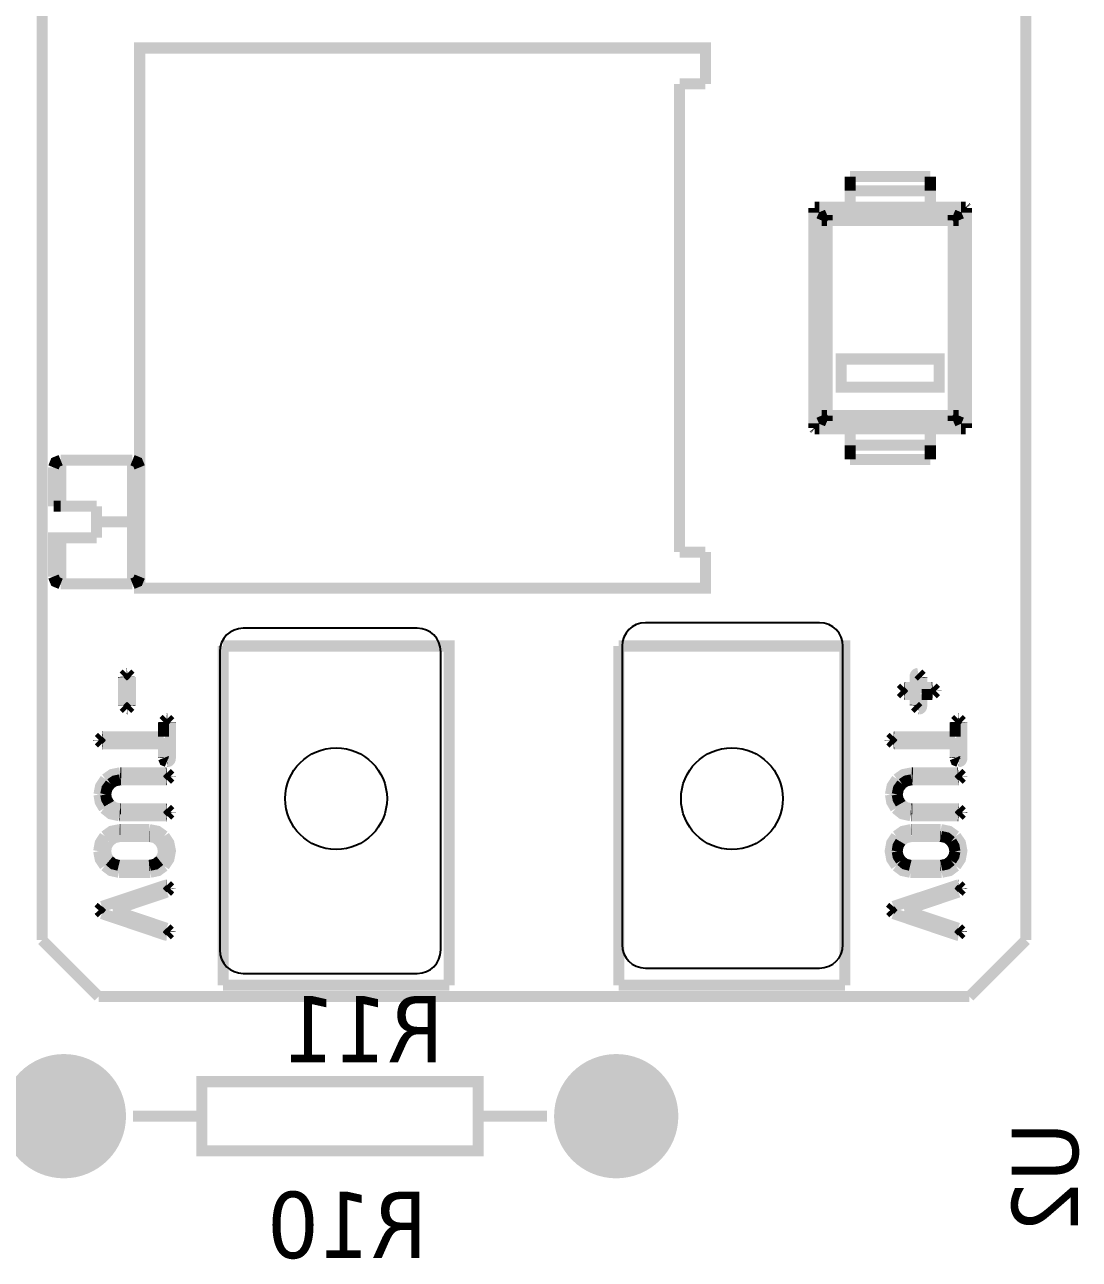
# Model space of a CAD drawing. Header units: millimetres. Extents: x 123.5 to 144.3, y 105.4 to 121.6.
# Drawn here: x 129.189 to 130.449, y 112.667 to 114.142 of the extents above; entities that cross this region are included whole.
import ezdxf

# ---------------------------------------------------------------- set-up
doc = ezdxf.new("R2010")
doc.units = ezdxf.units.MM
doc.layers.add('DESC', color=250, linetype='Continuous')
doc.styles.get("Standard").update_dxf_attribs({"font": 'tahoma.ttf'})

# ---------------------------------------------------------------- blocks, each defined once
blk = doc.blocks.new('EPAD')
at = {"const_width": 0.5}
blk.add_lwpolyline([(-0.25, 0, 1), (0.25, 0, 1)], format="xyb", close=True, dxfattribs=at)
blk = doc.blocks.new('mufla rampa')
at = {"const_width": 0.008}
for points in [[(146.28074, 111.99697), (146.28074, 113.43004)], [(146.28074, 111.99697), (146.28074, 113.43004)], [(146.28074, 111.99697), (146.28074, 113.43004)], [(146.99318, 113.43004), (146.99318, 111.99697)], [(146.99318, 113.43004), (146.99318, 111.99697)], [(146.99318, 113.43004), (146.99318, 111.99697)], [(146.76113, 112.61688), (146.76113, 112.64288), (146.35137, 112.64288), (146.35137, 112.25184), (146.76113, 112.25184), (146.76113, 112.27784)], [(146.76113, 112.61688), (146.76113, 112.64288), (146.35137, 112.64288), (146.35137, 112.25184), (146.76113, 112.25184), (146.76113, 112.27784)], [(146.76113, 112.61688), (146.76113, 112.64288), (146.35137, 112.64288), (146.35137, 112.25184), (146.76113, 112.25184), (146.76113, 112.27784)], [(146.76113, 112.61688), (146.74241, 112.61688)], [(146.74241, 112.27784), (146.74241, 112.61688)], [(146.76113, 112.61688), (146.74241, 112.61688)], [(146.74241, 112.27784), (146.74241, 112.61688)], [(146.76113, 112.61688), (146.74241, 112.61688)], [(146.74241, 112.27784), (146.74241, 112.61688)], [(146.86585, 112.54973), (146.92399, 112.54973)], [(146.86585, 112.53949), (146.86585, 112.54973)], [(146.86585, 112.54973), (146.92399, 112.54973)], [(146.86585, 112.53949), (146.86585, 112.54973)], [(146.86585, 112.54973), (146.92399, 112.54973)], [(146.86585, 112.53949), (146.86585, 112.54973)], [(146.92399, 112.53949), (146.92399, 112.54973)], [(146.92399, 112.53949), (146.92399, 112.54973)], [(146.92399, 112.53949), (146.92399, 112.54973)], [(146.86585, 112.53949), (146.86585, 112.52762)], [(146.92399, 112.53949), (146.86585, 112.53949)], [(146.86585, 112.53949), (146.86585, 112.52762)], [(146.92399, 112.53949), (146.86585, 112.53949)], [(146.86585, 112.53949), (146.86585, 112.52762)], [(146.92399, 112.53949), (146.86585, 112.53949)], [(146.92399, 112.52762), (146.92399, 112.53949)], [(146.92399, 112.52762), (146.92399, 112.53949)], [(146.92399, 112.52762), (146.92399, 112.53949)], [(146.83964, 112.52358), (146.83964, 112.52704)], [(146.83964, 112.52358), (146.83964, 112.52704)], [(146.83964, 112.52358), (146.83964, 112.52704)], [(146.83964, 112.37114), (146.83964, 112.52358)], [(146.83964, 112.52358), (146.84522, 112.51801)], [(146.83964, 112.37114), (146.83964, 112.52358)], [(146.83964, 112.52358), (146.84522, 112.51801)], [(146.83964, 112.37114), (146.83964, 112.52358)], [(146.83964, 112.52358), (146.84522, 112.51801)], [(146.84367, 112.52762), (146.84021, 112.52762)], [(146.84367, 112.52762), (146.84021, 112.52762)], [(146.84367, 112.52762), (146.84021, 112.52762)], [(146.94616, 112.52762), (146.92399, 112.52762), (146.86585, 112.52762), (146.84367, 112.52762)], [(146.84367, 112.52762), (146.84925, 112.52204)], [(146.94616, 112.52762), (146.92399, 112.52762), (146.86585, 112.52762), (146.84367, 112.52762)], [(146.84367, 112.52762), (146.84925, 112.52204)], [(146.94616, 112.52762), (146.92399, 112.52762), (146.86585, 112.52762), (146.84367, 112.52762)], [(146.84367, 112.52762), (146.84925, 112.52204)], [(146.84925, 112.52204), (146.84643, 112.52083), (146.84522, 112.51801)], [(146.84925, 112.52204), (146.84643, 112.52083), (146.84522, 112.51801)], [(146.84925, 112.52204), (146.84643, 112.52083), (146.84522, 112.51801)], [(146.84925, 112.52204), (146.94058, 112.52204)], [(146.84925, 112.51801), (146.84925, 112.52204)], [(146.84925, 112.52204), (146.94058, 112.52204)], [(146.84925, 112.51801), (146.84925, 112.52204)], [(146.84925, 112.52204), (146.94058, 112.52204)], [(146.84925, 112.51801), (146.84925, 112.52204)], [(146.94058, 112.52204), (146.94616, 112.52762)], [(146.94058, 112.52204), (146.94616, 112.52762)], [(146.94058, 112.52204), (146.94616, 112.52762)], [(146.94058, 112.52204), (146.94058, 112.51801)], [(146.94058, 112.52204), (146.94341, 112.52083), (146.94462, 112.51801)], [(146.94058, 112.52204), (146.94058, 112.51801)], [(146.94058, 112.52204), (146.94341, 112.52083), (146.94462, 112.51801)], [(146.94058, 112.52204), (146.94058, 112.51801)], [(146.94058, 112.52204), (146.94341, 112.52083), (146.94462, 112.51801)], [(146.95019, 112.52358), (146.94462, 112.51801)], [(146.95019, 112.52358), (146.94462, 112.51801)], [(146.95019, 112.52358), (146.94462, 112.51801)], [(146.94962, 112.52762), (146.94616, 112.52762)], [(146.94962, 112.52762), (146.94616, 112.52762)], [(146.94962, 112.52762), (146.94616, 112.52762)], [(146.94992, 112.52734), (146.94962, 112.52762)], [(146.94992, 112.52734), (146.94962, 112.52762)], [(146.94992, 112.52734), (146.94962, 112.52762)], [(146.94992, 112.52734), (146.95019, 112.52704)], [(146.94992, 112.52734), (146.95019, 112.52704)], [(146.94992, 112.52734), (146.95019, 112.52704)], [(146.95019, 112.52704), (146.95019, 112.52358)], [(146.95019, 112.52704), (146.95019, 112.52358)], [(146.95019, 112.52704), (146.95019, 112.52358)], [(146.95019, 112.37114), (146.95019, 112.52358)], [(146.95019, 112.37114), (146.95019, 112.52358)], [(146.95019, 112.37114), (146.95019, 112.52358)], [(146.84522, 112.51801), (146.84925, 112.51801)], [(146.84522, 112.37672), (146.84522, 112.51801)], [(146.84522, 112.51801), (146.84925, 112.51801)], [(146.84522, 112.37672), (146.84522, 112.51801)], [(146.84522, 112.51801), (146.84925, 112.51801)], [(146.84522, 112.37672), (146.84522, 112.51801)], [(146.84925, 112.51801), (146.84925, 112.37672)], [(146.94058, 112.37672), (146.94058, 112.51801), (146.84925, 112.51801)], [(146.84925, 112.51801), (146.84925, 112.37672)], [(146.94058, 112.37672), (146.94058, 112.51801), (146.84925, 112.51801)], [(146.84925, 112.51801), (146.84925, 112.37672)], [(146.94058, 112.37672), (146.94058, 112.51801), (146.84925, 112.51801)], [(146.94058, 112.51801), (146.94462, 112.51801)], [(146.94058, 112.51801), (146.94462, 112.51801)], [(146.94058, 112.51801), (146.94462, 112.51801)], [(146.94462, 112.51801), (146.94462, 112.37672)], [(146.94462, 112.51801), (146.94462, 112.37672)], [(146.94462, 112.51801), (146.94462, 112.37672)], [(146.85949, 112.39719), (146.85949, 112.41767), (146.93035, 112.41767), (146.93035, 112.39719), (146.85949, 112.39719)], [(146.85949, 112.39719), (146.85949, 112.41767), (146.93035, 112.41767), (146.93035, 112.39719), (146.85949, 112.39719)], [(146.85949, 112.39719), (146.85949, 112.41767), (146.93035, 112.41767), (146.93035, 112.39719), (146.85949, 112.39719)], [(146.84522, 112.37672), (146.83964, 112.37114)], [(146.84522, 112.37672), (146.83964, 112.37114)], [(146.84522, 112.37672), (146.83964, 112.37114)], [(146.83964, 112.36768), (146.83964, 112.37114)], [(146.83964, 112.36768), (146.83964, 112.37114)], [(146.83964, 112.36768), (146.83964, 112.37114)], [(146.84367, 112.36711), (146.84925, 112.37269)], [(146.84367, 112.36711), (146.84925, 112.37269)], [(146.84367, 112.36711), (146.84925, 112.37269)], [(146.84925, 112.37672), (146.84522, 112.37672)], [(146.84925, 112.37269), (146.84643, 112.37389), (146.84522, 112.37672)], [(146.84925, 112.37672), (146.84522, 112.37672)], [(146.84925, 112.37269), (146.84643, 112.37389), (146.84522, 112.37672)], [(146.84925, 112.37672), (146.84522, 112.37672)], [(146.84925, 112.37269), (146.84643, 112.37389), (146.84522, 112.37672)], [(146.84925, 112.37672), (146.94058, 112.37672)], [(146.84925, 112.37269), (146.84925, 112.37672)], [(146.84925, 112.37672), (146.94058, 112.37672)], [(146.84925, 112.37269), (146.84925, 112.37672)], [(146.84925, 112.37672), (146.94058, 112.37672)], [(146.84925, 112.37269), (146.84925, 112.37672)], [(146.94058, 112.37269), (146.84925, 112.37269)], [(146.94058, 112.37269), (146.84925, 112.37269)], [(146.94058, 112.37269), (146.84925, 112.37269)], [(146.94058, 112.37672), (146.94058, 112.37269)], [(146.94462, 112.37672), (146.94058, 112.37672)], [(146.94058, 112.37269), (146.94341, 112.37389), (146.94462, 112.37672)], [(146.94058, 112.37672), (146.94058, 112.37269)], [(146.94462, 112.37672), (146.94058, 112.37672)], [(146.94058, 112.37269), (146.94341, 112.37389), (146.94462, 112.37672)], [(146.94058, 112.37672), (146.94058, 112.37269)], [(146.94462, 112.37672), (146.94058, 112.37672)], [(146.94058, 112.37269), (146.94341, 112.37389), (146.94462, 112.37672)], [(146.94058, 112.37269), (146.94616, 112.36711)], [(146.94058, 112.37269), (146.94616, 112.36711)], [(146.94058, 112.37269), (146.94616, 112.36711)], [(146.94462, 112.37672), (146.95019, 112.37114)], [(146.94462, 112.37672), (146.95019, 112.37114)], [(146.94462, 112.37672), (146.95019, 112.37114)], [(146.95019, 112.37114), (146.95019, 112.36768)], [(146.95019, 112.37114), (146.95019, 112.36768)], [(146.95019, 112.37114), (146.95019, 112.36768)], [(146.83991, 112.36738), (146.83964, 112.36768)], [(146.83991, 112.36738), (146.83964, 112.36768)], [(146.83991, 112.36738), (146.83964, 112.36768)], [(146.83991, 112.36738), (146.84021, 112.36711)], [(146.83991, 112.36738), (146.84021, 112.36711)], [(146.83991, 112.36738), (146.84021, 112.36711)], [(146.84367, 112.36711), (146.84021, 112.36711)], [(146.84367, 112.36711), (146.84021, 112.36711)], [(146.84367, 112.36711), (146.84021, 112.36711)], [(146.86585, 112.36711), (146.84367, 112.36711)], [(146.86585, 112.36711), (146.84367, 112.36711)], [(146.86585, 112.36711), (146.84367, 112.36711)], [(146.92399, 112.36711), (146.86585, 112.36711)], [(146.86585, 112.36711), (146.86585, 112.35524)], [(146.92399, 112.36711), (146.86585, 112.36711)], [(146.86585, 112.36711), (146.86585, 112.35524)], [(146.92399, 112.36711), (146.86585, 112.36711)], [(146.86585, 112.36711), (146.86585, 112.35524)], [(146.94616, 112.36711), (146.92399, 112.36711)], [(146.92399, 112.35524), (146.92399, 112.36711)], [(146.94616, 112.36711), (146.92399, 112.36711)], [(146.92399, 112.35524), (146.92399, 112.36711)], [(146.94616, 112.36711), (146.92399, 112.36711)], [(146.92399, 112.35524), (146.92399, 112.36711)], [(146.94962, 112.36711), (146.94616, 112.36711)], [(146.94962, 112.36711), (146.94616, 112.36711)], [(146.94962, 112.36711), (146.94616, 112.36711)], [(146.86585, 112.345), (146.86585, 112.35524)], [(146.86585, 112.35524), (146.92399, 112.35524)], [(146.86585, 112.345), (146.86585, 112.35524)], [(146.86585, 112.35524), (146.92399, 112.35524)], [(146.86585, 112.345), (146.86585, 112.35524)], [(146.86585, 112.35524), (146.92399, 112.35524)], [(146.92399, 112.35524), (146.92399, 112.345)], [(146.92399, 112.35524), (146.92399, 112.345)], [(146.92399, 112.35524), (146.92399, 112.345)], [(146.29417, 112.3444), (146.29047, 112.3429), (146.28897, 112.3392)], [(146.29417, 112.3444), (146.29047, 112.3429), (146.28897, 112.3392)], [(146.29417, 112.3444), (146.29047, 112.3429), (146.28897, 112.3392)], [(146.29417, 112.3444), (146.34617, 112.3444)], [(146.29417, 112.31112), (146.29417, 112.3444)], [(146.29417, 112.3444), (146.34617, 112.3444)], [(146.29417, 112.31112), (146.29417, 112.3444)], [(146.29417, 112.3444), (146.34617, 112.3444)], [(146.29417, 112.31112), (146.29417, 112.3444)], [(146.32017, 112.29968), (146.34617, 112.29968), (146.34617, 112.3444)], [(146.32017, 112.29968), (146.34617, 112.29968), (146.34617, 112.3444)], [(146.32017, 112.29968), (146.34617, 112.29968), (146.34617, 112.3444)], [(146.34617, 112.3444), (146.34986, 112.3429), (146.35137, 112.3392)], [(146.34617, 112.3444), (146.34986, 112.3429), (146.35137, 112.3392)], [(146.34617, 112.3444), (146.34986, 112.3429), (146.35137, 112.3392)], [(146.92399, 112.345), (146.86585, 112.345)], [(146.92399, 112.345), (146.86585, 112.345)], [(146.92399, 112.345), (146.86585, 112.345)], [(146.28897, 112.31112), (146.28897, 112.3392)], [(146.28897, 112.31112), (146.28897, 112.3392)], [(146.28897, 112.31112), (146.28897, 112.3392)], [(146.28897, 112.31112), (146.29417, 112.31112)], [(146.28897, 112.31112), (146.29417, 112.31112)], [(146.28897, 112.31112), (146.29417, 112.31112)], [(146.29417, 112.31112), (146.32017, 112.31112)], [(146.29417, 112.31112), (146.32017, 112.31112)], [(146.29417, 112.31112), (146.32017, 112.31112)], [(146.32017, 112.29968), (146.32017, 112.31112)], [(146.32017, 112.29968), (146.32017, 112.31112)], [(146.32017, 112.29968), (146.32017, 112.31112)], [(146.32017, 112.28824), (146.32017, 112.29968)], [(146.32017, 112.28824), (146.32017, 112.29968)], [(146.32017, 112.28824), (146.32017, 112.29968)], [(146.34617, 112.25496), (146.34617, 112.29968), (146.35137, 112.29968)], [(146.34617, 112.25496), (146.34617, 112.29968), (146.35137, 112.29968)], [(146.34617, 112.25496), (146.34617, 112.29968), (146.35137, 112.29968)], [(146.28897, 112.26016), (146.28897, 112.28824), (146.29417, 112.28824)], [(146.28897, 112.26016), (146.28897, 112.28824), (146.29417, 112.28824)], [(146.28897, 112.26016), (146.28897, 112.28824), (146.29417, 112.28824)], [(146.29417, 112.28824), (146.32017, 112.28824)], [(146.29417, 112.28824), (146.29417, 112.25496)], [(146.29417, 112.28824), (146.32017, 112.28824)], [(146.29417, 112.28824), (146.29417, 112.25496)], [(146.29417, 112.28824), (146.32017, 112.28824)], [(146.29417, 112.28824), (146.29417, 112.25496)], [(146.74241, 112.27784), (146.76113, 112.27784)], [(146.74241, 112.27784), (146.76113, 112.27784)], [(146.74241, 112.27784), (146.76113, 112.27784)], [(146.29417, 112.25496), (146.29047, 112.25647), (146.28897, 112.26016)], [(146.29417, 112.25496), (146.29047, 112.25647), (146.28897, 112.26016)], [(146.29417, 112.25496), (146.29047, 112.25647), (146.28897, 112.26016)], [(146.34617, 112.25496), (146.29417, 112.25496)], [(146.34617, 112.25496), (146.29417, 112.25496)], [(146.34617, 112.25496), (146.29417, 112.25496)], [(146.34617, 112.25496), (146.34986, 112.25647), (146.35137, 112.26016)], [(146.34617, 112.25496), (146.34986, 112.25647), (146.35137, 112.26016)], [(146.34617, 112.25496), (146.34986, 112.25647), (146.35137, 112.26016)], [(146.41177, 111.96421), (146.41177, 112.20988)], [(146.57555, 111.96421), (146.57555, 112.20988), (146.41177, 112.20988)], [(146.41177, 111.96421), (146.41177, 112.20988)], [(146.57555, 111.96421), (146.57555, 112.20988), (146.41177, 112.20988)], [(146.41177, 111.96421), (146.41177, 112.20988)], [(146.57555, 111.96421), (146.57555, 112.20988), (146.41177, 112.20988)], [(146.69838, 111.96421), (146.69838, 112.20988)], [(146.86216, 111.96421), (146.86216, 112.20988), (146.69838, 112.20988)], [(146.69838, 111.96421), (146.69838, 112.20988)], [(146.86216, 111.96421), (146.86216, 112.20988), (146.69838, 112.20988)], [(146.69838, 111.96421), (146.69838, 112.20988)], [(146.86216, 111.96421), (146.86216, 112.20988), (146.69838, 112.20988)], [(146.34196, 112.19), (146.33973, 112.18777)], [(146.34196, 112.19), (146.33973, 112.18777)], [(146.34196, 112.19), (146.33973, 112.18777)], [(146.34196, 112.19), (146.34205, 112.19)], [(146.34196, 112.19), (146.34205, 112.19)], [(146.34196, 112.19), (146.34205, 112.19)], [(146.3424, 112.19002), (146.34205, 112.19)], [(146.3424, 112.19002), (146.34205, 112.19)], [(146.3424, 112.19002), (146.34205, 112.19)], [(146.3424, 112.19002), (146.34471, 112.18771)], [(146.3424, 112.19002), (146.34471, 112.18771)], [(146.3424, 112.19002), (146.34471, 112.18771)], [(146.91528, 112.19), (146.91425, 112.18981), (146.91385, 112.18958), (146.91351, 112.18926), (146.91326, 112.18884), (146.91307, 112.18834), (146.91293, 112.18705), (146.91293, 112.17969), (146.90541, 112.17969)], [(146.91528, 112.19), (146.91425, 112.18981), (146.91385, 112.18958), (146.91351, 112.18926), (146.91326, 112.18884), (146.91307, 112.18834), (146.91293, 112.18705), (146.91293, 112.17969), (146.90541, 112.17969)], [(146.91528, 112.19), (146.91425, 112.18981), (146.91385, 112.18958), (146.91351, 112.18926), (146.91326, 112.18884), (146.91307, 112.18834), (146.91293, 112.18705), (146.91293, 112.17969), (146.90541, 112.17969)], [(146.91539, 112.19), (146.91528, 112.19)], [(146.91539, 112.19), (146.91528, 112.19)], [(146.91539, 112.19), (146.91528, 112.19)], [(146.91539, 112.19), (146.91783, 112.18755)], [(146.91539, 112.19), (146.91783, 112.18755)], [(146.91539, 112.19), (146.91783, 112.18755)], [(146.33977, 112.18737), (146.33973, 112.18777)], [(146.33977, 112.18737), (146.33973, 112.18777)], [(146.33977, 112.18737), (146.33973, 112.18777)], [(146.33977, 112.18737), (146.33977, 112.16675)], [(146.33977, 112.18737), (146.33977, 112.16675)], [(146.33977, 112.18737), (146.33977, 112.16675)], [(146.3447, 112.18753), (146.34471, 112.18771)], [(146.3447, 112.18753), (146.34471, 112.18771)], [(146.3447, 112.18753), (146.34471, 112.18771)], [(146.3447, 112.16687), (146.3447, 112.18753)], [(146.3447, 112.16687), (146.3447, 112.18753)], [(146.3447, 112.16687), (146.3447, 112.18753)], [(146.91779, 112.18711), (146.91783, 112.18755)], [(146.91779, 112.18711), (146.91783, 112.18755)], [(146.91779, 112.18711), (146.91783, 112.18755)], [(146.92522, 112.17978), (146.91779, 112.17978), (146.91779, 112.18712)], [(146.92522, 112.17978), (146.91779, 112.17978), (146.91779, 112.18712)], [(146.92522, 112.17978), (146.91779, 112.17978), (146.91779, 112.18712)], [(146.90492, 112.17974), (146.90257, 112.17739)], [(146.90492, 112.17974), (146.90257, 112.17739)], [(146.90492, 112.17974), (146.90257, 112.17739)], [(146.90257, 112.17738), (146.90257, 112.17739)], [(146.90257, 112.17738), (146.90257, 112.17739)], [(146.90257, 112.17738), (146.90257, 112.17739)], [(146.90257, 112.17738), (146.90257, 112.1772)], [(146.90257, 112.17738), (146.90257, 112.1772)], [(146.90257, 112.17738), (146.90257, 112.1772)], [(146.90497, 112.17479), (146.90257, 112.1772)], [(146.90497, 112.17479), (146.90257, 112.1772)], [(146.90497, 112.17479), (146.90257, 112.1772)], [(146.90492, 112.17974), (146.90541, 112.17969)], [(146.90492, 112.17974), (146.90541, 112.17969)], [(146.90492, 112.17974), (146.90541, 112.17969)], [(146.90497, 112.17479), (146.90534, 112.17482)], [(146.90497, 112.17479), (146.90534, 112.17482)], [(146.90497, 112.17479), (146.90534, 112.17482)], [(146.90534, 112.17482), (146.91293, 112.17482), (146.91293, 112.1671)], [(146.90534, 112.17482), (146.91293, 112.17482), (146.91293, 112.1671)], [(146.90534, 112.17482), (146.91293, 112.17482), (146.91293, 112.1671)], [(146.91546, 112.16422), (146.91649, 112.1644), (146.9169, 112.16463), (146.91723, 112.16495), (146.91749, 112.16537), (146.91767, 112.16587), (146.91782, 112.16716), (146.91782, 112.17482)], [(146.91546, 112.16422), (146.91649, 112.1644), (146.9169, 112.16463), (146.91723, 112.16495), (146.91749, 112.16537), (146.91767, 112.16587), (146.91782, 112.16716), (146.91782, 112.17482)], [(146.91546, 112.16422), (146.91649, 112.1644), (146.9169, 112.16463), (146.91723, 112.16495), (146.91749, 112.16537), (146.91767, 112.16587), (146.91782, 112.16716), (146.91782, 112.17482)], [(146.91782, 112.17482), (146.92543, 112.17482)], [(146.91782, 112.17482), (146.92543, 112.17482)], [(146.91782, 112.17482), (146.92543, 112.17482)], [(146.92572, 112.17983), (146.92522, 112.17978)], [(146.92572, 112.17983), (146.92522, 112.17978)], [(146.92572, 112.17983), (146.92522, 112.17978)], [(146.92579, 112.17479), (146.92543, 112.17482)], [(146.92579, 112.17479), (146.92543, 112.17482)], [(146.92579, 112.17479), (146.92543, 112.17482)], [(146.92572, 112.17983), (146.92817, 112.17738)], [(146.92572, 112.17983), (146.92817, 112.17738)], [(146.92572, 112.17983), (146.92817, 112.17738)], [(146.92579, 112.17479), (146.92818, 112.17718)], [(146.92579, 112.17479), (146.92818, 112.17718)], [(146.92579, 112.17479), (146.92818, 112.17718)], [(146.92817, 112.17736), (146.92817, 112.17738)], [(146.92817, 112.17736), (146.92817, 112.17738)], [(146.92817, 112.17736), (146.92817, 112.17738)], [(146.92817, 112.17736), (146.92818, 112.17718)], [(146.92817, 112.17736), (146.92818, 112.17718)], [(146.92817, 112.17736), (146.92818, 112.17718)], [(146.33977, 112.16675), (146.33976, 112.16652)], [(146.33977, 112.16675), (146.33976, 112.16652)], [(146.33977, 112.16675), (146.33976, 112.16652)], [(146.34207, 112.1642), (146.33976, 112.16652)], [(146.34207, 112.1642), (146.33976, 112.16652)], [(146.34207, 112.1642), (146.33976, 112.16652)], [(146.34207, 112.1642), (146.34232, 112.16422)], [(146.34207, 112.1642), (146.34232, 112.16422)], [(146.34207, 112.1642), (146.34232, 112.16422)], [(146.34243, 112.16421), (146.34233, 112.16422)], [(146.34243, 112.16421), (146.34233, 112.16422)], [(146.34243, 112.16421), (146.34233, 112.16422)], [(146.34243, 112.16421), (146.34473, 112.16651)], [(146.34243, 112.16421), (146.34473, 112.16651)], [(146.34243, 112.16421), (146.34473, 112.16651)], [(146.3447, 112.16687), (146.34473, 112.16651)], [(146.3447, 112.16687), (146.34473, 112.16651)], [(146.3447, 112.16687), (146.34473, 112.16651)], [(146.91293, 112.16709), (146.91289, 112.16667)], [(146.91293, 112.16709), (146.91289, 112.16667)], [(146.91293, 112.16709), (146.91289, 112.16667)], [(146.91534, 112.16421), (146.91289, 112.16667)], [(146.91534, 112.16421), (146.91289, 112.16667)], [(146.91534, 112.16421), (146.91289, 112.16667)], [(146.91534, 112.16421), (146.91546, 112.16422)], [(146.91534, 112.16421), (146.91546, 112.16422)], [(146.91534, 112.16421), (146.91546, 112.16422)], [(146.37086, 112.15711), (146.36864, 112.15489)], [(146.37086, 112.15711), (146.36864, 112.15489)], [(146.37086, 112.15711), (146.36864, 112.15489)], [(146.36865, 112.15469), (146.36864, 112.15489)], [(146.36865, 112.15469), (146.36864, 112.15489)], [(146.36865, 112.15469), (146.36864, 112.15489)], [(146.36865, 112.15469), (146.36865, 112.14415)], [(146.36865, 112.15469), (146.36865, 112.14415)], [(146.36865, 112.15469), (146.36865, 112.14415)], [(146.37086, 112.15711), (146.37117, 112.15709)], [(146.37086, 112.15711), (146.37117, 112.15709)], [(146.37086, 112.15711), (146.37117, 112.15709)], [(146.37143, 112.1571), (146.37117, 112.15709)], [(146.37143, 112.1571), (146.37117, 112.15709)], [(146.37143, 112.1571), (146.37117, 112.15709)], [(146.37126, 112.12619), (146.37182, 112.12623), (146.3723, 112.12638), (146.37271, 112.12661), (146.37304, 112.12694), (146.3733, 112.12737), (146.37349, 112.12788), (146.37364, 112.1292), (146.37364, 112.15462)], [(146.37126, 112.12619), (146.37182, 112.12623), (146.3723, 112.12638), (146.37271, 112.12661), (146.37304, 112.12694), (146.3733, 112.12737), (146.37349, 112.12788), (146.37364, 112.1292), (146.37364, 112.15462)], [(146.37126, 112.12619), (146.37182, 112.12623), (146.3723, 112.12638), (146.37271, 112.12661), (146.37304, 112.12694), (146.3733, 112.12737), (146.37349, 112.12788), (146.37364, 112.1292), (146.37364, 112.15462)], [(146.37143, 112.1571), (146.37365, 112.15487)], [(146.37143, 112.1571), (146.37365, 112.15487)], [(146.37143, 112.1571), (146.37365, 112.15487)], [(146.37364, 112.15462), (146.37365, 112.15487)], [(146.37364, 112.15462), (146.37365, 112.15487)], [(146.37364, 112.15462), (146.37365, 112.15487)], [(146.94409, 112.15711), (146.94187, 112.15489)], [(146.94409, 112.15711), (146.94187, 112.15489)], [(146.94409, 112.15711), (146.94187, 112.15489)], [(146.94188, 112.15469), (146.94187, 112.15489)], [(146.94188, 112.15469), (146.94187, 112.15489)], [(146.94188, 112.15469), (146.94187, 112.15489)], [(146.94188, 112.15469), (146.94188, 112.14415)], [(146.94188, 112.15469), (146.94188, 112.14415)], [(146.94188, 112.15469), (146.94188, 112.14415)], [(146.94409, 112.15711), (146.9444, 112.15709)], [(146.94409, 112.15711), (146.9444, 112.15709)], [(146.94409, 112.15711), (146.9444, 112.15709)], [(146.94465, 112.1571), (146.9444, 112.15709)], [(146.94465, 112.1571), (146.9444, 112.15709)], [(146.94465, 112.1571), (146.9444, 112.15709)], [(146.94449, 112.12619), (146.94504, 112.12623), (146.94553, 112.12638), (146.94594, 112.12661), (146.94627, 112.12694), (146.94653, 112.12737), (146.94672, 112.12788), (146.94686, 112.1292), (146.94686, 112.15462)], [(146.94449, 112.12619), (146.94504, 112.12623), (146.94553, 112.12638), (146.94594, 112.12661), (146.94627, 112.12694), (146.94653, 112.12737), (146.94672, 112.12788), (146.94686, 112.1292), (146.94686, 112.15462)], [(146.94449, 112.12619), (146.94504, 112.12623), (146.94553, 112.12638), (146.94594, 112.12661), (146.94627, 112.12694), (146.94653, 112.12737), (146.94672, 112.12788), (146.94686, 112.1292), (146.94686, 112.15462)], [(146.94465, 112.1571), (146.94688, 112.15487)], [(146.94465, 112.1571), (146.94688, 112.15487)], [(146.94465, 112.1571), (146.94688, 112.15487)], [(146.94686, 112.15462), (146.94688, 112.15487)], [(146.94686, 112.15462), (146.94688, 112.15487)], [(146.94686, 112.15462), (146.94688, 112.15487)], [(146.32404, 112.14418), (146.32168, 112.14182)], [(146.32404, 112.14418), (146.32168, 112.14182)], [(146.32404, 112.14418), (146.32168, 112.14182)], [(146.32169, 112.14166), (146.32168, 112.14182)], [(146.32169, 112.14166), (146.32168, 112.14182)], [(146.32169, 112.14166), (146.32168, 112.14182)], [(146.32169, 112.14166), (146.32168, 112.14145)], [(146.32169, 112.14166), (146.32168, 112.14145)], [(146.32169, 112.14166), (146.32168, 112.14145)], [(146.32401, 112.13912), (146.32168, 112.14145)], [(146.32401, 112.13912), (146.32168, 112.14145)], [(146.32401, 112.13912), (146.32168, 112.14145)], [(146.32401, 112.13912), (146.32434, 112.13915)], [(146.32401, 112.13912), (146.32434, 112.13915)], [(146.32401, 112.13912), (146.32434, 112.13915)], [(146.32404, 112.14418), (146.32441, 112.14415)], [(146.32404, 112.14418), (146.32441, 112.14415)], [(146.32404, 112.14418), (146.32441, 112.14415)], [(146.32434, 112.13915), (146.36865, 112.13915), (146.36865, 112.12914)], [(146.32434, 112.13915), (146.36865, 112.13915), (146.36865, 112.12914)], [(146.32434, 112.13915), (146.36865, 112.13915), (146.36865, 112.12914)], [(146.36865, 112.14415), (146.32441, 112.14415)], [(146.36865, 112.14415), (146.32441, 112.14415)], [(146.36865, 112.14415), (146.32441, 112.14415)], [(146.89727, 112.14418), (146.89491, 112.14182)], [(146.89727, 112.14418), (146.89491, 112.14182)], [(146.89727, 112.14418), (146.89491, 112.14182)], [(146.89492, 112.14166), (146.89491, 112.14182)], [(146.89492, 112.14166), (146.89491, 112.14182)], [(146.89492, 112.14166), (146.89491, 112.14182)], [(146.89492, 112.14166), (146.89491, 112.14145)], [(146.89492, 112.14166), (146.89491, 112.14145)], [(146.89492, 112.14166), (146.89491, 112.14145)], [(146.89724, 112.13912), (146.89491, 112.14145)], [(146.89724, 112.13912), (146.89491, 112.14145)], [(146.89724, 112.13912), (146.89491, 112.14145)], [(146.89724, 112.13912), (146.89757, 112.13915)], [(146.89724, 112.13912), (146.89757, 112.13915)], [(146.89724, 112.13912), (146.89757, 112.13915)], [(146.89727, 112.14418), (146.89764, 112.14415)], [(146.89727, 112.14418), (146.89764, 112.14415)], [(146.89727, 112.14418), (146.89764, 112.14415)], [(146.89757, 112.13915), (146.94188, 112.13915), (146.94188, 112.12914)], [(146.89757, 112.13915), (146.94188, 112.13915), (146.94188, 112.12914)], [(146.89757, 112.13915), (146.94188, 112.13915), (146.94188, 112.12914)], [(146.94188, 112.14415), (146.89764, 112.14415)], [(146.94188, 112.14415), (146.89764, 112.14415)], [(146.94188, 112.14415), (146.89764, 112.14415)], [(146.36865, 112.12914), (146.36862, 112.1287)], [(146.36865, 112.12914), (146.36862, 112.1287)], [(146.36865, 112.12914), (146.36862, 112.1287)], [(146.37113, 112.12618), (146.36934, 112.12691), (146.36862, 112.1287)], [(146.37113, 112.12618), (146.36934, 112.12691), (146.36862, 112.1287)], [(146.37113, 112.12618), (146.36934, 112.12691), (146.36862, 112.1287)], [(146.94188, 112.12914), (146.94184, 112.1287)], [(146.94188, 112.12914), (146.94184, 112.1287)], [(146.94188, 112.12914), (146.94184, 112.1287)], [(146.94436, 112.12618), (146.94257, 112.12691), (146.94184, 112.1287)], [(146.94436, 112.12618), (146.94257, 112.12691), (146.94184, 112.1287)], [(146.94436, 112.12618), (146.94257, 112.12691), (146.94184, 112.1287)], [(146.37113, 112.12618), (146.37126, 112.12619)], [(146.37113, 112.12618), (146.37126, 112.12619)], [(146.37113, 112.12618), (146.37126, 112.12619)], [(146.94436, 112.12618), (146.94449, 112.12619)], [(146.94436, 112.12618), (146.94449, 112.12619)], [(146.94436, 112.12618), (146.94449, 112.12619)], [(146.32653, 112.11353), (146.32304, 112.10829), (146.32187, 112.1023)], [(146.32653, 112.11353), (146.32304, 112.10829), (146.32187, 112.1023)], [(146.32653, 112.11353), (146.32304, 112.10829), (146.32187, 112.1023)], [(146.33725, 112.11803), (146.33128, 112.11683), (146.32653, 112.11352)], [(146.33725, 112.11803), (146.33128, 112.11683), (146.32653, 112.11352)], [(146.33725, 112.11803), (146.33128, 112.11683), (146.32653, 112.11352)], [(146.3302, 112.11012), (146.32769, 112.10672), (146.32676, 112.10238)], [(146.3302, 112.11012), (146.32769, 112.10672), (146.32676, 112.10238)], [(146.3302, 112.11012), (146.32769, 112.10672), (146.32676, 112.10238)], [(146.33723, 112.11296), (146.33333, 112.1122), (146.33019, 112.11012)], [(146.33723, 112.11296), (146.33333, 112.1122), (146.33019, 112.11012)], [(146.33723, 112.11296), (146.33333, 112.1122), (146.33019, 112.11012)], [(146.33723, 112.11296), (146.33792, 112.11293)], [(146.33723, 112.11296), (146.33792, 112.11293)], [(146.33723, 112.11296), (146.33792, 112.11293)], [(146.33725, 112.11803), (146.33812, 112.11801)], [(146.33725, 112.11803), (146.33812, 112.11801)], [(146.33725, 112.11803), (146.33812, 112.11801)], [(146.33792, 112.11293), (146.37096, 112.11293)], [(146.33792, 112.11293), (146.37096, 112.11293)], [(146.33792, 112.11293), (146.37096, 112.11293)], [(146.37062, 112.11801), (146.33812, 112.11801)], [(146.37062, 112.11801), (146.33812, 112.11801)], [(146.37062, 112.11801), (146.33812, 112.11801)], [(146.37112, 112.11806), (146.37062, 112.11801)], [(146.37112, 112.11806), (146.37062, 112.11801)], [(146.37112, 112.11806), (146.37062, 112.11801)], [(146.37128, 112.11291), (146.37096, 112.11293)], [(146.37128, 112.11291), (146.37096, 112.11293)], [(146.37128, 112.11291), (146.37096, 112.11293)], [(146.37112, 112.11806), (146.37364, 112.11554)], [(146.37112, 112.11806), (146.37364, 112.11554)], [(146.37112, 112.11806), (146.37364, 112.11554)], [(146.37128, 112.11291), (146.37365, 112.11528)], [(146.37128, 112.11291), (146.37365, 112.11528)], [(146.37128, 112.11291), (146.37365, 112.11528)], [(146.37364, 112.11551), (146.37364, 112.11554)], [(146.37364, 112.11551), (146.37364, 112.11554)], [(146.37364, 112.11551), (146.37364, 112.11554)], [(146.37364, 112.11551), (146.37365, 112.11528)], [(146.37364, 112.11551), (146.37365, 112.11528)], [(146.37364, 112.11551), (146.37365, 112.11528)], [(146.89976, 112.11353), (146.89627, 112.10829), (146.8951, 112.1023)], [(146.89976, 112.11353), (146.89627, 112.10829), (146.8951, 112.1023)], [(146.89976, 112.11353), (146.89627, 112.10829), (146.8951, 112.1023)], [(146.91048, 112.11803), (146.90451, 112.11683), (146.89976, 112.11352)], [(146.91048, 112.11803), (146.90451, 112.11683), (146.89976, 112.11352)], [(146.91048, 112.11803), (146.90451, 112.11683), (146.89976, 112.11352)], [(146.90342, 112.11012), (146.90092, 112.10672), (146.89999, 112.10238)], [(146.90342, 112.11012), (146.90092, 112.10672), (146.89999, 112.10238)], [(146.90342, 112.11012), (146.90092, 112.10672), (146.89999, 112.10238)], [(146.91046, 112.11296), (146.90656, 112.1122), (146.90342, 112.11012)], [(146.91046, 112.11296), (146.90656, 112.1122), (146.90342, 112.11012)], [(146.91046, 112.11296), (146.90656, 112.1122), (146.90342, 112.11012)], [(146.91046, 112.11296), (146.91115, 112.11293)], [(146.91046, 112.11296), (146.91115, 112.11293)], [(146.91046, 112.11296), (146.91115, 112.11293)], [(146.91048, 112.11803), (146.91135, 112.11801)], [(146.91048, 112.11803), (146.91135, 112.11801)], [(146.91048, 112.11803), (146.91135, 112.11801)], [(146.91114, 112.11293), (146.94419, 112.11293)], [(146.91114, 112.11293), (146.94419, 112.11293)], [(146.91114, 112.11293), (146.94419, 112.11293)], [(146.94385, 112.11801), (146.91135, 112.11801)], [(146.94385, 112.11801), (146.91135, 112.11801)], [(146.94385, 112.11801), (146.91135, 112.11801)], [(146.94435, 112.11806), (146.94385, 112.11801)], [(146.94435, 112.11806), (146.94385, 112.11801)], [(146.94435, 112.11806), (146.94385, 112.11801)], [(146.94451, 112.11291), (146.94419, 112.11293)], [(146.94451, 112.11291), (146.94419, 112.11293)], [(146.94451, 112.11291), (146.94419, 112.11293)], [(146.94435, 112.11806), (146.94686, 112.11554)], [(146.94435, 112.11806), (146.94686, 112.11554)], [(146.94435, 112.11806), (146.94686, 112.11554)], [(146.94451, 112.11291), (146.94688, 112.11528)], [(146.94451, 112.11291), (146.94688, 112.11528)], [(146.94451, 112.11291), (146.94688, 112.11528)], [(146.94686, 112.11551), (146.94686, 112.11554)], [(146.94686, 112.11551), (146.94686, 112.11554)], [(146.94686, 112.11551), (146.94686, 112.11554)], [(146.94686, 112.11551), (146.94688, 112.11528)], [(146.94686, 112.11551), (146.94688, 112.11528)], [(146.94686, 112.11551), (146.94688, 112.11528)], [(146.32187, 112.1023), (146.3228, 112.09696), (146.32557, 112.09223)], [(146.32187, 112.1023), (146.3228, 112.09696), (146.32557, 112.09223)], [(146.32187, 112.1023), (146.3228, 112.09696), (146.32557, 112.09223)], [(146.3293, 112.09565), (146.3274, 112.09897), (146.32676, 112.10237)], [(146.3293, 112.09565), (146.3274, 112.09897), (146.32676, 112.10237)], [(146.3293, 112.09565), (146.3274, 112.09897), (146.32676, 112.10237)], [(146.8951, 112.1023), (146.89603, 112.09696), (146.8988, 112.09223)], [(146.8951, 112.1023), (146.89603, 112.09696), (146.8988, 112.09223)], [(146.8951, 112.1023), (146.89603, 112.09696), (146.8988, 112.09223)], [(146.90253, 112.09565), (146.90063, 112.09897), (146.89999, 112.10237)], [(146.90253, 112.09565), (146.90063, 112.09897), (146.89999, 112.10237)], [(146.90253, 112.09565), (146.90063, 112.09897), (146.89999, 112.10237)], [(146.33665, 112.08694), (146.33037, 112.08836), (146.32557, 112.09223)], [(146.33665, 112.08694), (146.33037, 112.08836), (146.32557, 112.09223)], [(146.33665, 112.08694), (146.33037, 112.08836), (146.32557, 112.09223)], [(146.33717, 112.09194), (146.33272, 112.09293), (146.3293, 112.09565)], [(146.33717, 112.09194), (146.33272, 112.09293), (146.3293, 112.09565)], [(146.33717, 112.09194), (146.33272, 112.09293), (146.3293, 112.09565)], [(146.33717, 112.09194), (146.33773, 112.09195)], [(146.33717, 112.09194), (146.33773, 112.09195)], [(146.33717, 112.09194), (146.33773, 112.09195)], [(146.37096, 112.09195), (146.33773, 112.09195)], [(146.37096, 112.09195), (146.33773, 112.09195)], [(146.37096, 112.09195), (146.33773, 112.09195)], [(146.37127, 112.09197), (146.37096, 112.09195)], [(146.37127, 112.09197), (146.37096, 112.09195)], [(146.37127, 112.09197), (146.37096, 112.09195)], [(146.37127, 112.09197), (146.37365, 112.08959)], [(146.37127, 112.09197), (146.37365, 112.08959)], [(146.37127, 112.09197), (146.37365, 112.08959)], [(146.90988, 112.08694), (146.9036, 112.08836), (146.8988, 112.09223)], [(146.90988, 112.08694), (146.9036, 112.08836), (146.8988, 112.09223)], [(146.90988, 112.08694), (146.9036, 112.08836), (146.8988, 112.09223)], [(146.9104, 112.09194), (146.90595, 112.09293), (146.90253, 112.09565)], [(146.9104, 112.09194), (146.90595, 112.09293), (146.90253, 112.09565)], [(146.9104, 112.09194), (146.90595, 112.09293), (146.90253, 112.09565)], [(146.9104, 112.09194), (146.91095, 112.09195)], [(146.9104, 112.09194), (146.91095, 112.09195)], [(146.9104, 112.09194), (146.91095, 112.09195)], [(146.94419, 112.09195), (146.91096, 112.09195)], [(146.94419, 112.09195), (146.91096, 112.09195)], [(146.94419, 112.09195), (146.91096, 112.09195)], [(146.9445, 112.09197), (146.94419, 112.09195)], [(146.9445, 112.09197), (146.94419, 112.09195)], [(146.9445, 112.09197), (146.94419, 112.09195)], [(146.9445, 112.09197), (146.94688, 112.08959)], [(146.9445, 112.09197), (146.94688, 112.08959)], [(146.9445, 112.09197), (146.94688, 112.08959)], [(146.33665, 112.08694), (146.33695, 112.08695)], [(146.33665, 112.08694), (146.33695, 112.08695)], [(146.33665, 112.08694), (146.33695, 112.08695)], [(146.33696, 112.08695), (146.37096, 112.08695)], [(146.33696, 112.08695), (146.37096, 112.08695)], [(146.33696, 112.08695), (146.37096, 112.08695)], [(146.37134, 112.08691), (146.37096, 112.08695)], [(146.37134, 112.08691), (146.37096, 112.08695)], [(146.37134, 112.08691), (146.37096, 112.08695)], [(146.37134, 112.08691), (146.37364, 112.08921)], [(146.37134, 112.08691), (146.37364, 112.08921)], [(146.37134, 112.08691), (146.37364, 112.08921)], [(146.37364, 112.08935), (146.37365, 112.08959)], [(146.37364, 112.08935), (146.37365, 112.08959)], [(146.37364, 112.08935), (146.37365, 112.08959)], [(146.37364, 112.08935), (146.37364, 112.08921)], [(146.37364, 112.08935), (146.37364, 112.08921)], [(146.37364, 112.08935), (146.37364, 112.08921)], [(146.90988, 112.08694), (146.91018, 112.08695)], [(146.90988, 112.08694), (146.91018, 112.08695)], [(146.90988, 112.08694), (146.91018, 112.08695)], [(146.91018, 112.08695), (146.94419, 112.08695)], [(146.91018, 112.08695), (146.94419, 112.08695)], [(146.91018, 112.08695), (146.94419, 112.08695)], [(146.94457, 112.08691), (146.94419, 112.08695)], [(146.94457, 112.08691), (146.94419, 112.08695)], [(146.94457, 112.08691), (146.94419, 112.08695)], [(146.94457, 112.08691), (146.94687, 112.08921)], [(146.94457, 112.08691), (146.94687, 112.08921)], [(146.94457, 112.08691), (146.94687, 112.08921)], [(146.94686, 112.08935), (146.94688, 112.08959)], [(146.94686, 112.08935), (146.94688, 112.08959)], [(146.94686, 112.08935), (146.94688, 112.08959)], [(146.94686, 112.08935), (146.94687, 112.08921)], [(146.94686, 112.08935), (146.94687, 112.08921)], [(146.94686, 112.08935), (146.94687, 112.08921)], [(146.337, 112.07696), (146.33088, 112.07571), (146.32605, 112.07225)], [(146.337, 112.07696), (146.33088, 112.07571), (146.32605, 112.07225)], [(146.337, 112.07696), (146.33088, 112.07571), (146.32605, 112.07225)], [(146.337, 112.07696), (146.33731, 112.07696)], [(146.337, 112.07696), (146.33731, 112.07696)], [(146.337, 112.07696), (146.33731, 112.07696)], [(146.35828, 112.07696), (146.33732, 112.07696)], [(146.35828, 112.07696), (146.33732, 112.07696)], [(146.35828, 112.07696), (146.33732, 112.07696)], [(146.35831, 112.07696), (146.35828, 112.07696)], [(146.35831, 112.07696), (146.35828, 112.07696)], [(146.35831, 112.07696), (146.35828, 112.07696)], [(146.35831, 112.07696), (146.36439, 112.0757), (146.36917, 112.07224)], [(146.35831, 112.07696), (146.36439, 112.0757), (146.36917, 112.07224)], [(146.35831, 112.07696), (146.36439, 112.0757), (146.36917, 112.07224)], [(146.91022, 112.07696), (146.90411, 112.07571), (146.89928, 112.07225)], [(146.91022, 112.07696), (146.90411, 112.07571), (146.89928, 112.07225)], [(146.91022, 112.07696), (146.90411, 112.07571), (146.89928, 112.07225)], [(146.91022, 112.07696), (146.91054, 112.07696)], [(146.91022, 112.07696), (146.91054, 112.07696)], [(146.91022, 112.07696), (146.91054, 112.07696)], [(146.93151, 112.07696), (146.91055, 112.07696)], [(146.93151, 112.07696), (146.91055, 112.07696)], [(146.93151, 112.07696), (146.91055, 112.07696)], [(146.93154, 112.07696), (146.93151, 112.07696)], [(146.93154, 112.07696), (146.93151, 112.07696)], [(146.93154, 112.07696), (146.93151, 112.07696)], [(146.93154, 112.07696), (146.93761, 112.0757), (146.9424, 112.07224)], [(146.93154, 112.07696), (146.93761, 112.0757), (146.9424, 112.07224)], [(146.93154, 112.07696), (146.93761, 112.0757), (146.9424, 112.07224)], [(146.32605, 112.07225), (146.32278, 112.06727), (146.32169, 112.06128)], [(146.32605, 112.07225), (146.32278, 112.06727), (146.32169, 112.06128)], [(146.32605, 112.07225), (146.32278, 112.06727), (146.32169, 112.06128)], [(146.32941, 112.05447), (146.32743, 112.05762), (146.32676, 112.06114), (146.32737, 112.06506), (146.32921, 112.06818)], [(146.32941, 112.05447), (146.32743, 112.05762), (146.32676, 112.06114), (146.32737, 112.06506), (146.32921, 112.06818)], [(146.32941, 112.05447), (146.32743, 112.05762), (146.32676, 112.06114), (146.32737, 112.06506), (146.32921, 112.06818)], [(146.33718, 112.07198), (146.33266, 112.07096), (146.32921, 112.06818)], [(146.33718, 112.07198), (146.33266, 112.07096), (146.32921, 112.06818)], [(146.33718, 112.07198), (146.33266, 112.07096), (146.32921, 112.06818)], [(146.33718, 112.07198), (146.35803, 112.07198)], [(146.33718, 112.07198), (146.35803, 112.07198)], [(146.33718, 112.07198), (146.35803, 112.07198)], [(146.35839, 112.07198), (146.35803, 112.07198)], [(146.35839, 112.07198), (146.35803, 112.07198)], [(146.35839, 112.07198), (146.35803, 112.07198)], [(146.35839, 112.07198), (146.36268, 112.07102), (146.36596, 112.06839), (146.36791, 112.06496), (146.36856, 112.06112), (146.3679, 112.05776), (146.36591, 112.05447)], [(146.35839, 112.07198), (146.36268, 112.07102), (146.36596, 112.06839), (146.36791, 112.06496), (146.36856, 112.06112), (146.3679, 112.05776), (146.36591, 112.05447)], [(146.35839, 112.07198), (146.36268, 112.07102), (146.36596, 112.06839), (146.36791, 112.06496), (146.36856, 112.06112), (146.3679, 112.05776), (146.36591, 112.05447)], [(146.36913, 112.05049), (146.37251, 112.05552), (146.37364, 112.06153), (146.37252, 112.0673), (146.36918, 112.07223)], [(146.36913, 112.05049), (146.37251, 112.05552), (146.37364, 112.06153), (146.37252, 112.0673), (146.36918, 112.07223)], [(146.36913, 112.05049), (146.37251, 112.05552), (146.37364, 112.06153), (146.37252, 112.0673), (146.36918, 112.07223)], [(146.89928, 112.07225), (146.89601, 112.06727), (146.89492, 112.06128), (146.89601, 112.05557), (146.89928, 112.05063)], [(146.89928, 112.07225), (146.89601, 112.06727), (146.89492, 112.06128), (146.89601, 112.05557), (146.89928, 112.05063)], [(146.89928, 112.07225), (146.89601, 112.06727), (146.89492, 112.06128), (146.89601, 112.05557), (146.89928, 112.05063)], [(146.89999, 112.06114), (146.9006, 112.06506), (146.90244, 112.06818)], [(146.89999, 112.06114), (146.9006, 112.06506), (146.90244, 112.06818)], [(146.89999, 112.06114), (146.9006, 112.06506), (146.90244, 112.06818)], [(146.91041, 112.07198), (146.90589, 112.07096), (146.90243, 112.06818)], [(146.91041, 112.07198), (146.90589, 112.07096), (146.90243, 112.06818)], [(146.91041, 112.07198), (146.90589, 112.07096), (146.90243, 112.06818)], [(146.91041, 112.07198), (146.93126, 112.07198)], [(146.91041, 112.07198), (146.93126, 112.07198)], [(146.91041, 112.07198), (146.93126, 112.07198)], [(146.93162, 112.07198), (146.93126, 112.07198)], [(146.93162, 112.07198), (146.93126, 112.07198)], [(146.93162, 112.07198), (146.93126, 112.07198)], [(146.93162, 112.07198), (146.93591, 112.07102), (146.93919, 112.06839)], [(146.93162, 112.07198), (146.93591, 112.07102), (146.93919, 112.06839)], [(146.93162, 112.07198), (146.93591, 112.07102), (146.93919, 112.06839)], [(146.93919, 112.06839), (146.94114, 112.06496), (146.94179, 112.06112)], [(146.93919, 112.06839), (146.94114, 112.06496), (146.94179, 112.06112)], [(146.93919, 112.06839), (146.94114, 112.06496), (146.94179, 112.06112)], [(146.94236, 112.05049), (146.94574, 112.05552), (146.94686, 112.06153), (146.94575, 112.0673), (146.94241, 112.07223)], [(146.94236, 112.05049), (146.94574, 112.05552), (146.94686, 112.06153), (146.94575, 112.0673), (146.94241, 112.07223)], [(146.94236, 112.05049), (146.94574, 112.05552), (146.94686, 112.06153), (146.94575, 112.0673), (146.94241, 112.07223)], [(146.32169, 112.06128), (146.32278, 112.05557), (146.32605, 112.05063)], [(146.32169, 112.06128), (146.32278, 112.05557), (146.32605, 112.05063)], [(146.32169, 112.06128), (146.32278, 112.05557), (146.32605, 112.05063)], [(146.90264, 112.05447), (146.90065, 112.05762), (146.89999, 112.06114)], [(146.90264, 112.05447), (146.90065, 112.05762), (146.89999, 112.06114)], [(146.90264, 112.05447), (146.90065, 112.05762), (146.89999, 112.06114)], [(146.94179, 112.06112), (146.94113, 112.05776), (146.93914, 112.05447)], [(146.94179, 112.06112), (146.94113, 112.05776), (146.93914, 112.05447)], [(146.94179, 112.06112), (146.94113, 112.05776), (146.93914, 112.05447)], [(146.33637, 112.04599), (146.33058, 112.04723), (146.32606, 112.05063)], [(146.33637, 112.04599), (146.33058, 112.04723), (146.32606, 112.05063)], [(146.33637, 112.04599), (146.33058, 112.04723), (146.32606, 112.05063)], [(146.33621, 112.05104), (146.33233, 112.052), (146.32941, 112.05447)], [(146.33621, 112.05104), (146.33233, 112.052), (146.32941, 112.05447)], [(146.33621, 112.05104), (146.33233, 112.052), (146.32941, 112.05447)], [(146.35816, 112.05104), (146.3362, 112.05104)], [(146.35816, 112.05104), (146.3362, 112.05104)], [(146.35816, 112.05104), (146.3362, 112.05104)], [(146.35861, 112.05103), (146.35816, 112.05104)], [(146.35861, 112.05103), (146.35816, 112.05104)], [(146.35861, 112.05103), (146.35816, 112.05104)], [(146.35861, 112.05103), (146.36274, 112.05195), (146.36591, 112.05447)], [(146.35861, 112.05103), (146.36274, 112.05195), (146.36591, 112.05447)], [(146.35861, 112.05103), (146.36274, 112.05195), (146.36591, 112.05447)], [(146.35899, 112.04599), (146.36468, 112.0472), (146.36914, 112.0505)], [(146.35899, 112.04599), (146.36468, 112.0472), (146.36914, 112.0505)], [(146.35899, 112.04599), (146.36468, 112.0472), (146.36914, 112.0505)], [(146.9096, 112.04599), (146.9038, 112.04723), (146.89929, 112.05063)], [(146.9096, 112.04599), (146.9038, 112.04723), (146.89929, 112.05063)], [(146.9096, 112.04599), (146.9038, 112.04723), (146.89929, 112.05063)], [(146.90943, 112.05104), (146.90556, 112.052), (146.90264, 112.05447)], [(146.90943, 112.05104), (146.90556, 112.052), (146.90264, 112.05447)], [(146.90943, 112.05104), (146.90556, 112.052), (146.90264, 112.05447)], [(146.93139, 112.05104), (146.90943, 112.05104)], [(146.93139, 112.05104), (146.90943, 112.05104)], [(146.93139, 112.05104), (146.90943, 112.05104)], [(146.93184, 112.05103), (146.93139, 112.05104)], [(146.93184, 112.05103), (146.93139, 112.05104)], [(146.93184, 112.05103), (146.93139, 112.05104)], [(146.93184, 112.05103), (146.93597, 112.05195), (146.93914, 112.05447)], [(146.93184, 112.05103), (146.93597, 112.05195), (146.93914, 112.05447)], [(146.93184, 112.05103), (146.93597, 112.05195), (146.93914, 112.05447)], [(146.93222, 112.04599), (146.93791, 112.0472), (146.94237, 112.0505)], [(146.93222, 112.04599), (146.93791, 112.0472), (146.94237, 112.0505)], [(146.93222, 112.04599), (146.93791, 112.0472), (146.94237, 112.0505)], [(146.33636, 112.04599), (146.35899, 112.04599)], [(146.33636, 112.04599), (146.35899, 112.04599)], [(146.33636, 112.04599), (146.35899, 112.04599)], [(146.90959, 112.04599), (146.93222, 112.04599)], [(146.90959, 112.04599), (146.93222, 112.04599)], [(146.90959, 112.04599), (146.93222, 112.04599)], [(146.37105, 112.03671), (146.37024, 112.03661), (146.36948, 112.03639), (146.32402, 112.02129)], [(146.37105, 112.03671), (146.37024, 112.03661), (146.36948, 112.03639), (146.32402, 112.02129)], [(146.37105, 112.03671), (146.37024, 112.03661), (146.36948, 112.03639), (146.32402, 112.02129)], [(146.33197, 112.0185), (146.37119, 112.03171)], [(146.33197, 112.0185), (146.37119, 112.03171)], [(146.33197, 112.0185), (146.37119, 112.03171)], [(146.37125, 112.03672), (146.37105, 112.03671)], [(146.37125, 112.03672), (146.37105, 112.03671)], [(146.37125, 112.03672), (146.37105, 112.03671)], [(146.37119, 112.03171), (146.37345, 112.03418)], [(146.37119, 112.03171), (146.37345, 112.03418)], [(146.37119, 112.03171), (146.37345, 112.03418)], [(146.37125, 112.03672), (146.37348, 112.03449)], [(146.37125, 112.03672), (146.37348, 112.03449)], [(146.37125, 112.03672), (146.37348, 112.03449)], [(146.37345, 112.03418), (146.37348, 112.03449)], [(146.37345, 112.03418), (146.37348, 112.03449)], [(146.37345, 112.03418), (146.37348, 112.03449)], [(146.94428, 112.03671), (146.94347, 112.03661), (146.94271, 112.03639), (146.89725, 112.02129)], [(146.94428, 112.03671), (146.94347, 112.03661), (146.94271, 112.03639), (146.89725, 112.02129)], [(146.94428, 112.03671), (146.94347, 112.03661), (146.94271, 112.03639), (146.89725, 112.02129)], [(146.9052, 112.0185), (146.94442, 112.03171)], [(146.9052, 112.0185), (146.94442, 112.03171)], [(146.9052, 112.0185), (146.94442, 112.03171)], [(146.94448, 112.03672), (146.94428, 112.03671)], [(146.94448, 112.03672), (146.94428, 112.03671)], [(146.94448, 112.03672), (146.94428, 112.03671)], [(146.94442, 112.03171), (146.94668, 112.03418)], [(146.94442, 112.03171), (146.94668, 112.03418)], [(146.94442, 112.03171), (146.94668, 112.03418)], [(146.94448, 112.03672), (146.9467, 112.03449)], [(146.94448, 112.03672), (146.9467, 112.03449)], [(146.94448, 112.03672), (146.9467, 112.03449)], [(146.94668, 112.03418), (146.9467, 112.03449)], [(146.94668, 112.03418), (146.9467, 112.03449)], [(146.94668, 112.03418), (146.9467, 112.03449)], [(146.32402, 112.02129), (146.32169, 112.01857)], [(146.32402, 112.02129), (146.32169, 112.01857)], [(146.32402, 112.02129), (146.32169, 112.01857)], [(146.89725, 112.02129), (146.89492, 112.01857)], [(146.89725, 112.02129), (146.89492, 112.01857)], [(146.89725, 112.02129), (146.89492, 112.01857)], [(146.32395, 112.01614), (146.32169, 112.01857)], [(146.32395, 112.01614), (146.32169, 112.01857)], [(146.32395, 112.01614), (146.32169, 112.01857)], [(146.32395, 112.01614), (146.36996, 112.0006), (146.37062, 112.00044), (146.3711, 112.0004)], [(146.32395, 112.01614), (146.36996, 112.0006), (146.37062, 112.00044), (146.3711, 112.0004)], [(146.32395, 112.01614), (146.36996, 112.0006), (146.37062, 112.00044), (146.3711, 112.0004)], [(146.37092, 112.00547), (146.33197, 112.0185)], [(146.37092, 112.00547), (146.33197, 112.0185)], [(146.37092, 112.00547), (146.33197, 112.0185)], [(146.89718, 112.01614), (146.89492, 112.01857)], [(146.89718, 112.01614), (146.89492, 112.01857)], [(146.89718, 112.01614), (146.89492, 112.01857)], [(146.89718, 112.01614), (146.94319, 112.0006), (146.94385, 112.00044), (146.94433, 112.0004)], [(146.89718, 112.01614), (146.94319, 112.0006), (146.94385, 112.00044), (146.94433, 112.0004)], [(146.89718, 112.01614), (146.94319, 112.0006), (146.94385, 112.00044), (146.94433, 112.0004)], [(146.94415, 112.00547), (146.9052, 112.0185)], [(146.94415, 112.00547), (146.9052, 112.0185)], [(146.94415, 112.00547), (146.9052, 112.0185)], [(146.37092, 112.00547), (146.37332, 112.00312)], [(146.37092, 112.00547), (146.37332, 112.00312)], [(146.37092, 112.00547), (146.37332, 112.00312)], [(146.37111, 112.0004), (146.37336, 112.00265)], [(146.37111, 112.0004), (146.37336, 112.00265)], [(146.37111, 112.0004), (146.37336, 112.00265)], [(146.37332, 112.00312), (146.37336, 112.00265)], [(146.37332, 112.00312), (146.37336, 112.00265)], [(146.37332, 112.00312), (146.37336, 112.00265)], [(146.94414, 112.00547), (146.94654, 112.00312)], [(146.94414, 112.00547), (146.94654, 112.00312)], [(146.94414, 112.00547), (146.94654, 112.00312)], [(146.94434, 112.0004), (146.94659, 112.00265)], [(146.94434, 112.0004), (146.94659, 112.00265)], [(146.94434, 112.0004), (146.94659, 112.00265)], [(146.94654, 112.00312), (146.94659, 112.00265)], [(146.94654, 112.00312), (146.94659, 112.00265)], [(146.94654, 112.00312), (146.94659, 112.00265)], [(146.32169, 111.95603), (146.28074, 111.99697)], [(146.32169, 111.95603), (146.28074, 111.99697)], [(146.32169, 111.95603), (146.28074, 111.99697)], [(146.3711, 112.0004), (146.37111, 112.0004)], [(146.3711, 112.0004), (146.37111, 112.0004)], [(146.3711, 112.0004), (146.37111, 112.0004)], [(146.94433, 112.0004), (146.94434, 112.0004)], [(146.94433, 112.0004), (146.94434, 112.0004)], [(146.94433, 112.0004), (146.94434, 112.0004)], [(146.99318, 111.99697), (146.95224, 111.95603)], [(146.99318, 111.99697), (146.95224, 111.95603)], [(146.99318, 111.99697), (146.95224, 111.95603)], [(146.57555, 111.96421), (146.41177, 111.96421)], [(146.57555, 111.96421), (146.41177, 111.96421)], [(146.57555, 111.96421), (146.41177, 111.96421)], [(146.86216, 111.96421), (146.69838, 111.96421)], [(146.86216, 111.96421), (146.69838, 111.96421)], [(146.86216, 111.96421), (146.69838, 111.96421)], [(146.95224, 111.95603), (146.32169, 111.95603)], [(146.95224, 111.95603), (146.32169, 111.95603)], [(146.95224, 111.95603), (146.32169, 111.95603)], [(146.39649, 111.84441), (146.59649, 111.84441), (146.59649, 111.89441), (146.39649, 111.89441), (146.39649, 111.84441)], [(146.39649, 111.84441), (146.59649, 111.84441), (146.59649, 111.89441), (146.39649, 111.89441), (146.39649, 111.84441)], [(146.39649, 111.84441), (146.59649, 111.84441), (146.59649, 111.89441), (146.39649, 111.89441), (146.39649, 111.84441)], [(146.34649, 111.86941), (146.39649, 111.86941)], [(146.34649, 111.86941), (146.39649, 111.86941)], [(146.34649, 111.86941), (146.39649, 111.86941)], [(146.59649, 111.86941), (146.64649, 111.86941)], [(146.59649, 111.86941), (146.64649, 111.86941)], [(146.59649, 111.86941), (146.64649, 111.86941)]]:
    blk.add_lwpolyline(points, dxfattribs=at)
for points in [[(146.56941, 111.98976), (146.56941, 112.20576), (146.56907, 112.20923), (146.56809, 112.21245), (146.56655, 112.21534), (146.56449, 112.21784), (146.56199, 112.2199), (146.5591, 112.22145), (146.55588, 112.22242), (146.55241, 112.22276), (146.42641, 112.22276), (146.42293, 112.22242), (146.41972, 112.22145), (146.41682, 112.2199), (146.41432, 112.21784), (146.41226, 112.21534), (146.41072, 112.21245), (146.40974, 112.20923), (146.40941, 112.20576), (146.40941, 111.98976), (146.40974, 111.98628), (146.41072, 111.98307), (146.41226, 111.98018), (146.41432, 111.97767), (146.41682, 111.97562), (146.41972, 111.97407), (146.42293, 111.9731), (146.42641, 111.97276), (146.55241, 111.97276), (146.55588, 111.9731), (146.5591, 111.97407), (146.56199, 111.97562), (146.56449, 111.97767), (146.56655, 111.98018), (146.56809, 111.98307), (146.56907, 111.98628), (146.56941, 111.98976)], [(146.86074, 111.99369), (146.86074, 112.20969), (146.86041, 112.21317), (146.85943, 112.21638), (146.85789, 112.21928), (146.85583, 112.22178), (146.85333, 112.22384), (146.85043, 112.22538), (146.84722, 112.22636), (146.84374, 112.22669), (146.71774, 112.22669), (146.71427, 112.22636), (146.71105, 112.22538), (146.70816, 112.22384), (146.70566, 112.22178), (146.7036, 112.21928), (146.70206, 112.21638), (146.70108, 112.21317), (146.70074, 112.20969), (146.70074, 111.99369), (146.70108, 111.99022), (146.70206, 111.987), (146.7036, 111.98411), (146.70566, 111.98161), (146.70816, 111.97955), (146.71105, 111.97801), (146.71427, 111.97703), (146.71774, 111.97669), (146.84374, 111.97669), (146.84722, 111.97703), (146.85043, 111.97801), (146.85333, 111.97955), (146.85583, 111.98161), (146.85789, 111.98411), (146.85943, 111.987), (146.86041, 111.99022), (146.86074, 111.99369)]]:
    blk.add_lwpolyline(points, close=True)
for centre in [(146.49366, 112.09933), (146.49366, 112.09933), (146.49366, 112.09933), (146.78027, 112.09933), (146.78027, 112.09933), (146.78027, 112.09933)]:
    blk.add_circle(centre, 0.03685)
at = {"xscale": 0.09, "yscale": 0.09}
for p in [(146.29649, 111.86941), (146.69649, 111.86941)]:
    blk.add_blockref('EPAD', p, dxfattribs=at)
at = {"text_generation_flag": 2, "width": 1.041667}
for s, p in [('R11', (146.57149, 111.90846)), ('R11', (146.57149, 111.90846)), ('R11', (146.57149, 111.90846)), ('R10', (146.55968, 111.76673)), ('R10', (146.55968, 111.76673)), ('R10', (146.55968, 111.76673))]:
    blk.add_text(s, height=0.048, dxfattribs=at).set_placement(p)
blk.add_text('U2', height=0.048, rotation=90, dxfattribs=at).set_placement((147.03098, 111.86508))
blk.add_text('U2', height=0.048, rotation=90, dxfattribs=at).set_placement((147.03098, 111.86508))
blk.add_text('U2', height=0.048, rotation=90, dxfattribs=at).set_placement((147.03098, 111.86508))

msp = doc.modelspace()

# ---------------------------------------------------------------- block references
at = {"layer": 'DESC', "xscale": 1.65, "yscale": 1.65, "zscale": 1.65}
msp.add_blockref('mufla rampa', (-112.1538, -71.7467), dxfattribs=at)

doc.saveas('drawing.dxf')
